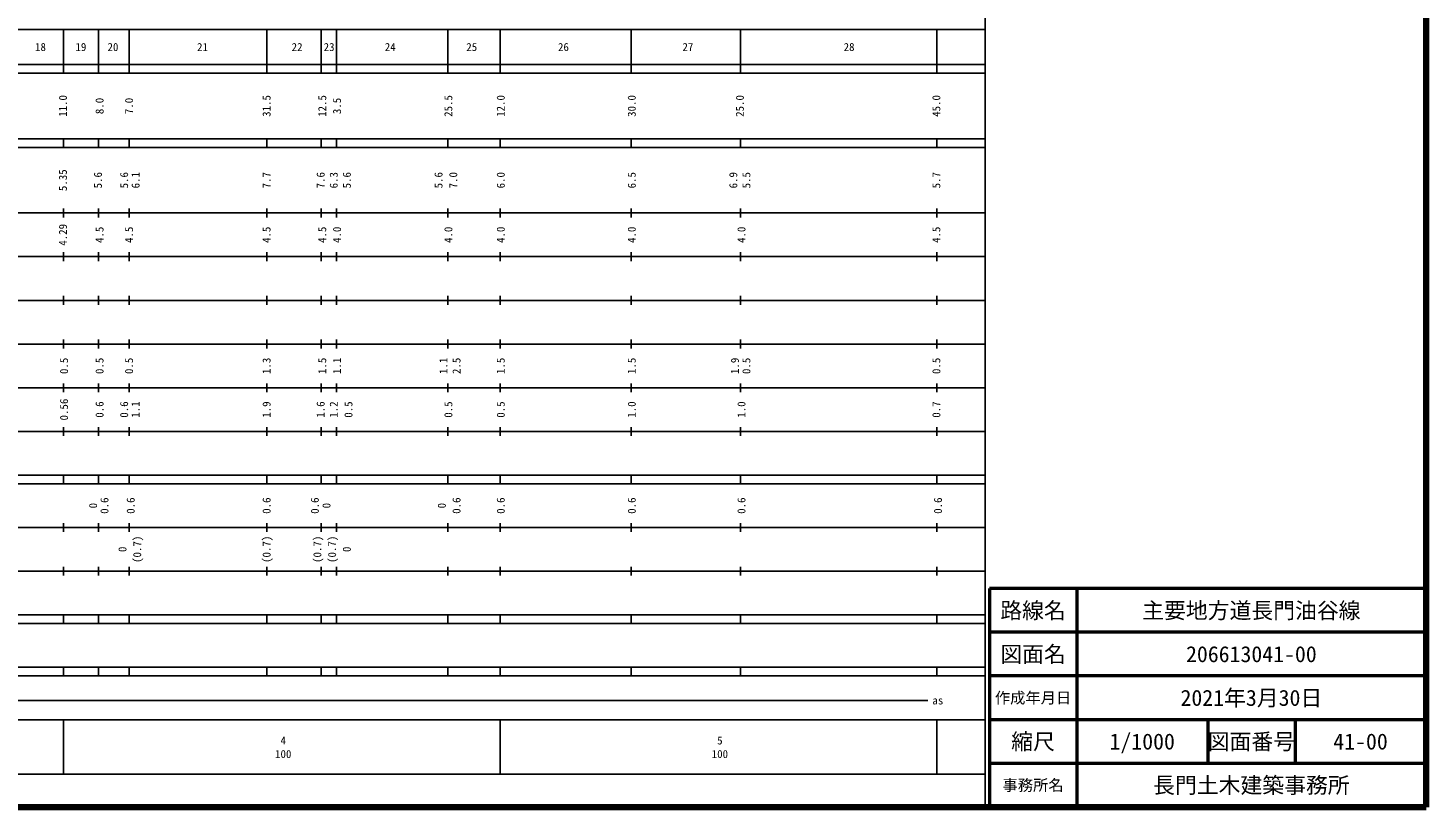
# Model space of a CAD drawing. Units: millimetres on the paper. Extents: x 40 to 680, y 20 to 380.
# Drawn here: x 359.8 to 680, y 20 to 198.4 of the extents above; entities that cross this region are included whole.
import ezdxf
from ezdxf.enums import TextEntityAlignment as Align

# ---------------------------------------------------------------- set-up
doc = ezdxf.new("R2010")
doc.units = ezdxf.units.MM
for name, color, linetype, lineweight in [('M-TTL', 2, 'Continuous', 140), ('M-TTL-BAND', 7, 'Continuous', 25), ('M-TTL-FRAM', 2, 'Continuous', 50), ('M-TTL-LINE', 7, 'Continuous', 50), ('M-TTL-TXT', 7, 'Continuous', 13)]:
    doc.layers.add(name, color=color, linetype=linetype, lineweight=lineweight)
doc.styles.add('ＭＳ ゴシック', font='')
doc.styles.get('ＭＳ ゴシック').set_extended_font_data('MS Gothic')

msp = doc.modelspace()

# ---------------------------------------------------------------- linework, layer by layer
at = {"layer": 'M-TTL'}
for p, q in [((680, 20), (680, 380)), ((40, 20), (680, 20))]:
    msp.add_line(p, q, dxfattribs=at)
at = {"layer": 'M-TTL-BAND'}
for p, q in [((579, 20), (579, 370)), ((68, 198), (579, 198)), ((368, 198), (368, 188)), ((376, 198), (376, 188)), ((383, 198), (383, 188)), ((414.5, 198), (414.5, 188)), ((427, 198), (427, 188)), ((430.5, 198), (430.5, 188)), ((456, 198), (456, 188)), ((468, 198), (468, 188)), ((498, 198), (498, 188)), ((523, 198), (523, 188)), ((568, 198), (568, 188)), ((40, 190), (579, 190)), ((40, 188), (579, 188)), ((40, 173), (579, 173)), ((368, 171), (368, 173)), ((376, 173), (376, 171)), ((383, 173), (383, 171)), ((414.5, 173), (414.5, 171)), ((427, 173), (427, 171)), ((430.5, 173), (430.5, 171)), ((456, 173), (456, 171)), ((468, 173), (468, 171)), ((498, 173), (498, 171)), ((523, 173), (523, 171)), ((568, 171), (568, 173)), ((40, 171), (579, 171)), ((368, 155), (368, 157)), ((376, 157), (376, 155)), ((383, 157), (383, 155)), ((414.5, 157), (414.5, 155)), ((427, 157), (427, 155)), ((430.5, 157), (430.5, 155)), ((456, 157), (456, 155)), ((468, 157), (468, 155)), ((498, 157), (498, 155)), ((523, 157), (523, 155)), ((568, 155), (568, 157)), ((40, 156), (579, 156)), ((46, 146), (579, 146)), ((368, 145), (368, 147)), ((376, 147), (376, 145)), ((383, 147), (383, 145)), ((414.5, 147), (414.5, 145)), ((427, 147), (427, 145)), ((430.5, 147), (430.5, 145)), ((456, 147), (456, 145)), ((468, 147), (468, 145)), ((498, 147), (498, 145)), ((523, 147), (523, 145)), ((568, 145), (568, 147)), ((52, 136), (579, 136)), ((368, 135), (368, 137)), ((376, 137), (376, 135)), ((383, 137), (383, 135)), ((414.5, 137), (414.5, 135)), ((427, 137), (427, 135)), ((430.5, 137), (430.5, 135)), ((456, 137), (456, 135)), ((468, 137), (468, 135)), ((498, 137), (498, 135)), ((523, 137), (523, 135)), ((568, 135), (568, 137)), ((46, 126), (579, 126)), ((368, 125), (368, 127)), ((376, 127), (376, 125)), ((383, 127), (383, 125)), ((414.5, 127), (414.5, 125)), ((427, 127), (427, 125)), ((430.5, 127), (430.5, 125)), ((456, 127), (456, 125)), ((468, 127), (468, 125)), ((498, 127), (498, 125)), ((523, 127), (523, 125)), ((568, 125), (568, 127)), ((52, 116), (579, 116)), ((368, 115), (368, 117)), ((376, 117), (376, 115)), ((383, 117), (383, 115)), ((414.5, 117), (414.5, 115)), ((427, 117), (427, 115)), ((430.5, 117), (430.5, 115)), ((456, 117), (456, 115)), ((468, 117), (468, 115)), ((498, 117), (498, 115)), ((523, 117), (523, 115)), ((568, 115), (568, 117)), ((46, 106), (579, 106)), ((368, 105), (368, 107)), ((376, 107), (376, 105)), ((383, 107), (383, 105)), ((414.5, 107), (414.5, 105)), ((427, 107), (427, 105)), ((430.5, 107), (430.5, 105)), ((456, 107), (456, 105)), ((468, 107), (468, 105)), ((498, 107), (498, 105)), ((523, 107), (523, 105)), ((568, 105), (568, 107)), ((40, 96), (579, 96)), ((40, 94), (579, 94)), ((368, 94), (368, 96)), ((376, 96), (376, 94)), ((383, 96), (383, 94)), ((414.5, 96), (414.5, 94)), ((427, 96), (427, 94)), ((430.5, 96), (430.5, 94)), ((456, 96), (456, 94)), ((468, 96), (468, 94)), ((498, 96), (498, 94)), ((523, 96), (523, 94)), ((568, 94), (568, 96)), ((49, 84), (579, 84)), ((368, 83), (368, 85)), ((376, 85), (376, 83)), ((383, 85), (383, 83)), ((414.5, 85), (414.5, 83)), ((427, 85), (427, 83)), ((430.5, 85), (430.5, 83)), ((456, 85), (456, 83)), ((468, 85), (468, 83)), ((498, 85), (498, 83)), ((523, 85), (523, 83)), ((568, 83), (568, 85)), ((40, 74), (579, 74)), ((368, 73), (368, 75)), ((376, 75), (376, 73)), ((383, 75), (383, 73)), ((414.5, 75), (414.5, 73)), ((427, 75), (427, 73)), ((430.5, 75), (430.5, 73)), ((456, 75), (456, 73)), ((468, 75), (468, 73)), ((498, 75), (498, 73)), ((523, 75), (523, 73)), ((568, 73), (568, 75)), ((40, 64), (579, 64)), ((40, 62), (579, 62)), ((368, 62), (368, 64)), ((376, 64), (376, 62)), ((383, 64), (383, 62)), ((414.5, 64), (414.5, 62)), ((427, 64), (427, 62)), ((430.5, 64), (430.5, 62)), ((456, 64), (456, 62)), ((468, 64), (468, 62)), ((498, 64), (498, 62)), ((523, 64), (523, 62)), ((568, 62), (568, 64)), ((40, 52), (579, 52)), ((368, 50), (368, 52)), ((376, 52), (376, 50)), ((383, 52), (383, 50)), ((414.5, 52), (414.5, 50)), ((427, 52), (427, 50)), ((430.5, 52), (430.5, 50)), ((456, 52), (456, 50)), ((468, 52), (468, 50)), ((498, 52), (498, 50)), ((523, 52), (523, 50)), ((568, 50), (568, 52)), ((40, 50), (579, 50)), ((70.805, 44.406), (565.903, 44.406)), ((40, 40), (579, 40)), ((368, 40), (368, 27.5)), ((468, 40), (468, 27.5)), ((568, 40), (568, 27.5)), ((68, 27.5), (579, 27.5))]:
    msp.add_line(p, q, dxfattribs=at)
at = {"layer": 'M-TTL-FRAM'}
for p, q in [((680, 70), (580, 70)), ((580, 70), (580, 20))]:
    msp.add_line(p, q, dxfattribs=at)
at = {"layer": 'M-TTL-LINE'}
for p, q in [((600, 70), (600, 20)), ((680, 60), (580, 60)), ((680, 50), (580, 50)), ((680, 40), (580, 40)), ((630, 40), (630, 30)), ((650, 40), (650, 30)), ((680, 30), (580, 30))]:
    msp.add_line(p, q, dxfattribs=at)

# ---------------------------------------------------------------- texts
at = {"layer": 'M-TTL-BAND', "style": 'ＭＳ ゴシック'}
for s, p in [('18', (362.702, 194)), ('19', (371.948, 194)), ('20', (379.288, 194)), ('21', (399.789, 194)), ('22', (421.456, 194)), ('23', (428.79, 194)), ('24', (442.79, 194)), ('25', (461.458, 194)), ('26', (482.458, 194)), ('27', (510.959, 194)), ('28', (547.877, 194)), ('as', (568.201, 44.406)), ('4', (418.288, 35.238)), ('5', (518.288, 35.238)), ('100', (418.288, 32.131)), ('100', (518.288, 32.131))]:
    msp.add_text(s, height=1.833, dxfattribs=at).set_placement(p, align=Align.MIDDLE_CENTER)
for s, p in [('11.0', (367.829, 180.5)), ('31.5', (414.466, 180.5)), ('12.5', (427.217, 180.5)), ('25.5', (456.093, 180.5)), ('12.0', (468.093, 180.5)), ('30.0', (498.094, 180.5)), ('25.0', (522.845, 180.5)), ('45.0', (567.847, 180.5)), ('8.0', (376.215, 180.5)), ('7.0', (382.965, 180.5)), ('3.5', (430.592, 180.5)), ('5.35', (367.829, 163.5)), ('5.6', (375.84, 163.5)), ('5.6', (381.84, 163.5)), ('6.1', (384.465, 163.5)), ('7.7', (414.466, 163.5)), ('7.6', (426.842, 163.5)), ('6.3', (429.842, 163.5)), ('5.6', (432.842, 163.5)), ('5.6', (453.843, 163.5)), ('7.0', (457.218, 163.5)), ('6.0', (468.093, 163.5)), ('6.5', (498.094, 163.5)), ('6.9', (521.345, 163.5)), ('5.5', (524.345, 163.5)), ('5.7', (567.847, 163.5)), ('4.29', (367.829, 151)), ('4.5', (376.215, 151)), ('4.5', (382.965, 151)), ('4.5', (414.466, 151)), ('4.5', (427.217, 151)), ('4.0', (430.592, 151)), ('4.0', (456.093, 151)), ('4.0', (468.093, 151)), ('4.0', (498.094, 151)), ('4.0', (523.22, 151)), ('4.5', (567.847, 151)), ('0.5', (368.079, 121)), ('0.5', (376.215, 121)), ('0.5', (382.965, 121)), ('1.3', (414.466, 121)), ('1.5', (427.217, 121)), ('1.1', (430.592, 121)), ('1.1', (454.968, 121)), ('2.5', (457.968, 121)), ('1.5', (468.093, 121)), ('1.5', (498.094, 121)), ('1.9', (521.72, 121)), ('0.5', (524.345, 121)), ('0.5', (567.847, 121)), ('0.56', (368.079, 111)), ('0.6', (376.215, 111)), ('0.6', (381.84, 111)), ('1.1', (384.465, 111)), ('1.9', (414.466, 111)), ('1.6', (426.842, 111)), ('1.2', (429.842, 111)), ('0.5', (433.217, 111)), ('0.5', (456.093, 111)), ('0.5', (468.093, 111)), ('1.0', (498.094, 111)), ('1.0', (523.22, 111)), ('0.7', (567.847, 111)), ('0.6', (377.34, 89)), ('0.6', (383.34, 89)), ('0.6', (414.466, 89)), ('0.6', (425.518, 89)), ('0.6', (457.968, 89)), ('0.6', (468.093, 89)), ('0.6', (498.094, 89)), ('0.6', (523.22, 89)), ('0.6', (568.222, 89)), ('0', (374.737, 89)), ('0', (428.188, 89)), ('0', (454.593, 89)), ('(0.7)', (384.84, 79)), ('(0.7)', (414.466, 79)), ('(0.7)', (426.092, 79)), ('(0.7)', (429.467, 79)), ('0', (381.465, 79)), ('0', (432.842, 79))]:
    msp.add_text(s, height=1.833, rotation=90, dxfattribs=at).set_placement(p, align=Align.MIDDLE_CENTER)
at = {"layer": 'M-TTL-TXT', "style": 'ＭＳ ゴシック'}
for s, height, p in [('路線名', 3.666, (590, 65)), ('主要地方道長門油谷線', 3.666, (640, 65)), ('図面名', 3.666, (590, 55)), ('206613041-00', 3.666, (640, 55)), ('作成年月日', 2.566, (590, 45)), ('2021年3月30日', 3.666, (640, 45)), ('縮尺', 3.666, (590, 35)), ('1/1000', 3.666, (615, 35)), ('図面番号', 3.666, (640, 35)), ('41-00', 3.666, (665, 35)), ('事務所名', 2.566, (590, 25)), ('長門土木建築事務所', 3.666, (640, 25))]:
    msp.add_text(s, height=height, dxfattribs=at).set_placement(p, align=Align.MIDDLE_CENTER)

doc.saveas('drawing.dxf')
